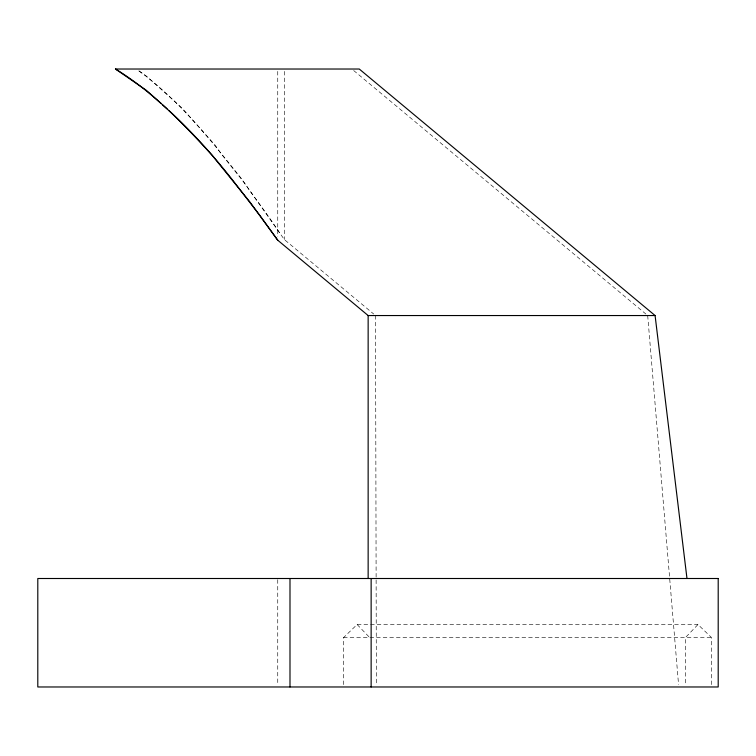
<?xml version="1.0" encoding="UTF-8"?>
<svg xmlns="http://www.w3.org/2000/svg" width="756" height="756" viewBox="0 0 756 756"><rect width="100%" height="100%" fill="white"/><g stroke="black" fill="none" stroke-linecap="round" stroke-linejoin="round"><path stroke-width="0.57" stroke-dasharray="3.78 2.83" d="M711.623 684.624L711.623 637.667L697.986 624.522L685.333 637.667L685.333 684.624M343.489 684.624L343.489 637.667L357.125 624.522L697.986 624.522M343.489 637.667L711.623 637.667M138.943 70.922L146.267 75.997L181.998 108.004L215.299 145.341L220.771 153.364L243.886 182.243L284.322 239.539L373.729 314.042M138.943 70.941C179.191 100.236 210.225 139.605 241.088 178.161C253.855 196.976 268.134 214.836 280.287 233.991M353.685 70.535L645.879 314.033M357.125 624.522L369.779 637.667M647.694 315.545L678.557 684.624M375.534 315.545L376.356 684.615M284.322 71.376L284.322 239.539M277.745 71.385L277.745 236.675M277.745 579.682L277.745 684.615"/><path stroke-width="1.13" d="M655.093 315.545L368.144 315.545L277.745 240.219L249.782 201.861L212.011 155.141C182.857 123.237 152.636 91.731 115.488 69.023L359.261 69.023L655.093 315.545L686.977 578.501M115.488 69.023L146.267 90.257L161 103.411M162.729 104.961L167.057 108.836M168.796 110.385C193.952 133.67 216.906 159.459 237.734 186.732L260.13 215.81L277.745 240.219M371.139 578.501L371.139 686.977M368.144 315.545L368.144 578.501M289.992 578.501L289.992 686.977M718.2 578.501L37.8 578.501L37.8 686.977L718.2 686.977L718.2 578.501"/></g></svg>
